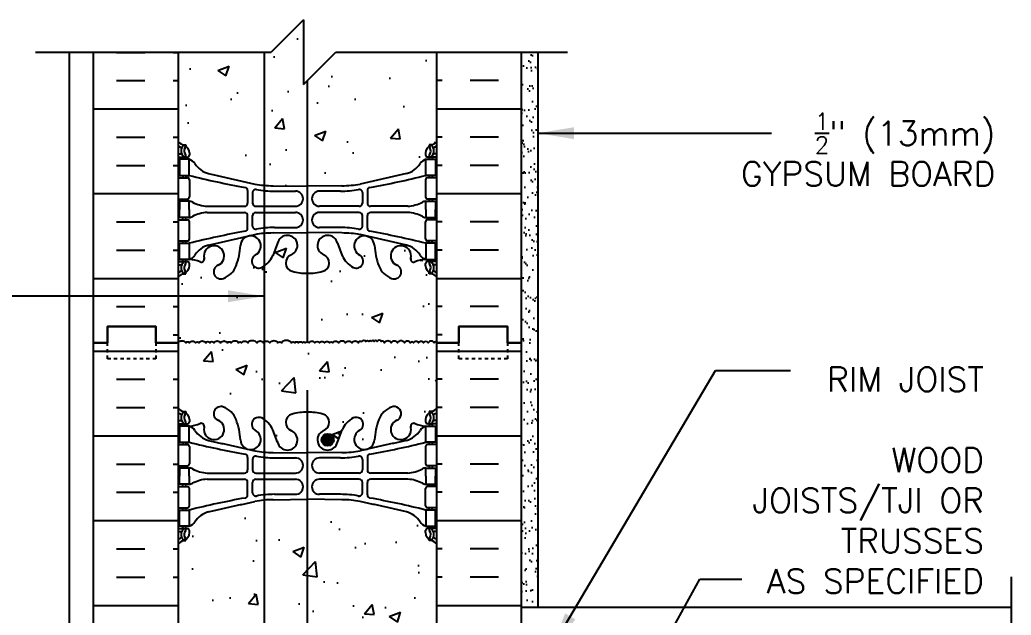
# Model space of a CAD drawing. Header units: inches. Extents: x 68.5 to 117, y 41 to 109.9.
# Drawn here: x 85.37 to 116.05, y 91.46 to 109.9 of the extents above; entities that cross this region are included whole.
import ezdxf

# ---------------------------------------------------------------- set-up
doc = ezdxf.new("R2010")
doc.units = ezdxf.units.IN
doc.header["$LTSCALE"] = 0.5
doc.header["$MEASUREMENT"] = 0
doc.linetypes.add('DASHED2', pattern=[0.375, 0.25, -0.125])
for name, color, linetype in [('HATCH', 12, 'Continuous'), ('line25', 2, 'Continuous'), ('LINE3', 3, 'Continuous'), ('LINE50', 5, 'Continuous'), ('LINE9', 9, 'Continuous'), ('TEXT', 4, 'Continuous'), ('Web_Edge', 9, 'Continuous')]:
    doc.layers.add(name, color=color, linetype=linetype)
doc.styles.add('DIM', font='romans.shx', dxfattribs={"width": 0.7})
doc.styles.add('ROMANS', font='romans.shx', dxfattribs={"height": 1.125})
doc.dimstyles.new('ext_12', dxfattribs={"dimscale": 12, "dimtxt": 0.09375, "dimasz": 0.09375, "dimexe": 0.09375, "dimexo": 0.0625, "dimgap": 0.0625, "dimtad": 1, "dimdec": 1, "dimzin": 3, "dimdsep": 46, "dimlunit": 4, "dimtxsty": 'DIM', "dimcen": 0.09, "dimdle": 0.09375, "dimclrt": 4, "dimadec": 0, "dimazin": 0, "dimtfac": 1, "dimtdec": 1, "dimtmove": 2, "dimatfit": 3, "dimfxl": 1, "dimfrac": 2, "dimtolj": 1, "dimtzin": 0, "dimarcsym": 0})

msp = doc.modelspace()

# ---------------------------------------------------------------- hatches: boundary and pattern name
at = {"layer": 'HATCH'}
h = msp.add_hatch(dxfattribs=at)
h.set_pattern_fill('AR-CONC', color=256, scale=0.5)
edge = h.paths.add_edge_path()
edge.add_arc((97.926, 93.313), 0.5, 46.2109, 66.4218)
edge.add_line((98.126, 93.771), (98.036, 93.771))
edge.add_line((98.036, 93.771), (98.036, 93.813))
edge.add_arc((98.176, 94.02), 0.25, 180, 235.9442, ccw=False)
edge.add_line((97.926, 94.02), (97.926, 94.087))
edge.add_arc((97.988, 94.087), 0.0625, 90, 180, ccw=False)
edge.add_line((97.988, 94.15), (98.036, 94.15))
edge.add_line((98.036, 94.15), (98.036, 94.22))
edge.add_line((98.036, 94.22), (97.931, 94.22))
edge.add_arc((98.053, 94.563), 0.364, 214.9775, 250.3387, ccw=False)
edge.add_arc((97.13, 93.951), 0.743, 32.7919, 73.8107)
edge.add_spline(control_points=[(97.338, 94.665), (95.9, 94.986)], knot_values=[0, 0, 1, 1], degree=1, periodic=0)
edge.add_arc((95.344, 92.054), 2.984, 79.2546, 90.0995)
edge.add_line((95.339, 95.038), (94.272, 95.054))
edge.add_line((94.272, 95.054), (93.205, 95.038))
edge.add_arc((93.2, 92.054), 2.984, 89.9005, 100.7454)
edge.add_spline(control_points=[(92.644, 94.986), (91.206, 94.665)], knot_values=[0, 0, 1, 1], degree=1, periodic=0)
edge.add_arc((91.414, 93.951), 0.743, 106.1893, 147.2081)
edge.add_arc((90.491, 94.563), 0.364, 289.6613, 325.0225, ccw=False)
edge.add_line((90.613, 94.22), (90.508, 94.22))
edge.add_line((90.508, 94.22), (90.508, 94.15))
edge.add_line((90.508, 94.15), (90.555, 94.15))
edge.add_arc((90.555, 94.087), 0.0625, 0, 90, ccw=False)
edge.add_line((90.618, 94.087), (90.618, 94.02))
edge.add_arc((90.368, 94.02), 0.25, 304.0558, 360, ccw=False)
edge.add_line((90.508, 93.813), (90.508, 93.771))
edge.add_line((90.508, 93.771), (90.418, 93.771))
edge.add_arc((90.618, 93.313), 0.5, 113.5782, 133.7891)
edge.add_line((90.272, 93.674), (90.272, 88.127))
edge.add_arc((90.618, 88.488), 0.5, 226.2109, 246.4218)
edge.add_line((90.418, 88.03), (90.508, 88.03))
edge.add_line((90.508, 88.03), (90.508, 87.988))
edge.add_arc((90.368, 87.781), 0.25, 0, 55.9442, ccw=False)
edge.add_line((90.618, 87.781), (90.618, 87.714))
edge.add_arc((90.555, 87.714), 0.0625, -90, 0, ccw=False)
edge.add_line((90.555, 87.651), (90.508, 87.651))
edge.add_line((90.508, 87.651), (90.508, 87.581))
edge.add_line((90.508, 87.581), (90.613, 87.581))
edge.add_arc((90.491, 87.238), 0.364, 34.9775, 70.3387, ccw=False)
edge.add_arc((91.414, 87.85), 0.743, 212.7919, 253.8107)
edge.add_spline(control_points=[(91.206, 87.136), (92.644, 86.815)], knot_values=[0, 0, 1, 1], degree=1, periodic=0)
edge.add_arc((93.2, 89.747), 2.984, 259.2546, 270.0995)
edge.add_line((93.205, 86.763), (94.272, 86.747))
edge.add_line((94.272, 86.747), (95.339, 86.763))
edge.add_arc((95.344, 89.747), 2.984, 269.9005, 280.7454)
edge.add_spline(control_points=[(95.9, 86.815), (97.338, 87.136)], knot_values=[0, 0, 1, 1], degree=1, periodic=0)
edge.add_arc((97.13, 87.85), 0.743, 286.1893, 327.2081)
edge.add_arc((98.053, 87.238), 0.364, 109.6613, 145.0225, ccw=False)
edge.add_line((97.931, 87.581), (98.036, 87.581))
edge.add_line((98.036, 87.581), (98.036, 87.651))
edge.add_line((98.036, 87.651), (97.988, 87.651))
edge.add_arc((97.988, 87.714), 0.0625, 180, 270, ccw=False)
edge.add_line((97.926, 87.714), (97.926, 87.776))
edge.add_line((97.926, 87.776), (95.397, 87.776))
edge.add_line((95.397, 87.776), (94.897, 88.276))
edge.add_line((94.897, 88.276), (94.897, 89.401))
edge.add_line((94.897, 89.401), (95.397, 89.901))
edge.add_line((95.397, 89.901), (98.272, 89.901))
edge.add_line((98.272, 89.901), (98.272, 93.674))
edge = h.paths.add_edge_path(flags=17)
edge.add_ellipse((96.143, 88.838), major_axis=(-0.746, 0), ratio=0.610344, start_angle=0, end_angle=360)
h.paths.add_polyline_path([(98.272, 99.901, 0.615119), (98.189, 99.901, 0.520567), (98.01, 99.901, 0.520567), (97.864, 99.901, 0.520567), (97.711, 99.901, 0.520567), (97.554, 99.901, 0.520567), (97.454, 99.901, 0.520567), (97.276, 99.901, 0.520567), (97.056, 99.901, 0.520567), (96.861, 99.901, 0.520567), (96.657, 99.901, 0.520567), (96.557, 99.943, 0.520567), (96.426, 99.943, 0.520567), (96.337, 99.943, 0.520567), (96.254, 99.943, 0.520567), (96.171, 99.943, 0.520567), (96.082, 99.943, 0.520567), (95.951, 99.943, 0.520567), (95.851, 99.901, 0.520567), (95.646, 99.901, 0.520567), (95.452, 99.901, 0.520567), (95.232, 99.901, 0.520567), (95.053, 99.901, 0.520567), (94.954, 99.901, 0.520567), (94.796, 99.901, 0.520567), (94.644, 99.901, 0.520567), (94.497, 99.901, 0.520567), (94.319, 99.901, 0.520567), (94.204, 99.901, 0.520567), (94.114, 99.901, 0.520567), (93.994, 99.901, 0.520567), (93.878, 99.901, 0.520567), (93.773, 99.901, 0.520567), (93.467, 99.901, 0.520567), (93.357, 99.901, 0.520567), (93.11, 99.901, 0.520567), (92.911, 99.901, 0.520567), (92.701, 99.901, 0.520567), (92.423, 99.901, 0.520567), (92.234, 99.901, 0.520567), (92.14, 99.901, 0.520567), (91.914, 99.901, 0.520567), (91.793, 99.901, 0.520567), (91.584, 99.901, 0.520567), (91.374, 99.901, 0.520567), (91.248, 99.901, 0.520567), (91.122, 99.901, 0.520567), (90.912, 99.901, 0.520567), (90.807, 99.901, 0.520567), (90.623, 99.901, 0.520567), (90.503, 99.901, 0.520567), (90.272, 99.901), (90.272, 97.866, 0.088416), (90.418, 97.769), (90.508, 97.769), (90.508, 97.727, -0.249069), (90.618, 97.52), (90.618, 97.452, -0.414214), (90.555, 97.39), (90.508, 97.39), (90.508, 97.32), (90.613, 97.32, 0.085348), (90.942, 97.395, -0.669601), (91.075, 97.275, 2.087231), (91.509, 97.5, -1), (91.672, 97.909, -0.21345), (92.064, 97.519, -0.069923), (92.201, 96.876, 1.629604), (92.672, 97.177, -0.994662), (92.855, 97.571, -0.173075), (93.201, 97.205), (93.343, 96.818, 1.612474), (93.775, 97.177, -0.734872), (93.798, 97.688, -0.068475), (94.272, 97.751, -0.068475), (94.746, 97.688, -0.734872), (94.769, 97.177, 1.612474), (95.201, 96.818), (95.343, 97.205, -0.173075), (95.689, 97.571, -0.994662), (95.871, 97.177, 1.629604), (96.343, 96.876, -0.069923), (96.479, 97.519, -0.21345), (96.872, 97.909, -1), (97.035, 97.5, 2.087231), (97.469, 97.275, -0.669601), (97.601, 97.395, 0.085348), (97.931, 97.32), (98.036, 97.32), (98.036, 97.39), (97.988, 97.39, -0.414214), (97.926, 97.452), (97.926, 97.52, -0.249069), (98.036, 97.727), (98.036, 97.769), (98.126, 97.769, 0.088416), (98.272, 97.866)])
h.paths.add_polyline_path([(98.272, 101.935, 0.088416), (98.126, 102.032), (98.036, 102.032), (98.036, 102.074, -0.249069), (97.926, 102.281), (97.926, 102.349, -0.414214), (97.988, 102.411), (98.036, 102.411), (98.036, 102.481), (97.931, 102.481, 0.085348), (97.601, 102.406, -0.669601), (97.469, 102.526, 2.087231), (97.035, 102.301, -1), (96.872, 101.893, -0.21345), (96.479, 102.282, -0.069923), (96.343, 102.926, 1.629604), (95.871, 102.624, -0.994662), (95.689, 102.23, -0.173075), (95.343, 102.596), (95.201, 102.983, 1.612474), (94.769, 102.624, -0.734872), (94.746, 102.113, -0.068475), (94.272, 102.051, -0.068475), (93.798, 102.113, -0.734872), (93.775, 102.624, 1.612474), (93.343, 102.983), (93.201, 102.596, -0.173075), (92.855, 102.23, -0.994662), (92.672, 102.624, 1.629604), (92.201, 102.926, -0.069923), (92.064, 102.282, -0.21345), (91.672, 101.893, -1), (91.509, 102.301, 2.087231), (91.075, 102.526, -0.669601), (90.942, 102.406, 0.085348), (90.613, 102.481), (90.508, 102.481), (90.508, 102.411), (90.555, 102.411, -0.414214), (90.618, 102.349), (90.618, 102.281, -0.249069), (90.508, 102.074), (90.508, 102.032), (90.418, 102.032, 0.088416), (90.272, 101.935), (90.272, 99.901, -0.520567), (90.503, 99.901, -0.520567), (90.623, 99.901, -0.520567), (90.807, 99.901, -0.520567), (90.912, 99.901, -0.520567), (91.122, 99.901, -0.520567), (91.248, 99.901, -0.520567), (91.374, 99.901, -0.520567), (91.584, 99.901, -0.520567), (91.793, 99.901, -0.520567), (91.914, 99.901, -0.520567), (92.14, 99.901, -0.520567), (92.234, 99.901, -0.520567), (92.423, 99.901, -0.520567), (92.701, 99.901, -0.520567), (92.911, 99.901, -0.520567), (93.11, 99.901, -0.520567), (93.357, 99.901, -0.520567), (93.467, 99.901, -0.520567), (93.773, 99.901, -0.520567), (93.878, 99.901, -0.520567), (93.994, 99.901, -0.520567), (94.114, 99.901, -0.520567), (94.204, 99.901, -0.520567), (94.319, 99.901, -0.520567), (94.497, 99.901, -0.520567), (94.644, 99.901, -0.520567), (94.796, 99.901, -0.520567), (94.954, 99.901, -0.520567), (95.053, 99.901, -0.520567), (95.232, 99.901, -0.520567), (95.452, 99.901, -0.520567), (95.646, 99.901, -0.520567), (95.851, 99.901, -0.520567), (95.951, 99.943, -0.520567), (96.082, 99.943, -0.520567), (96.171, 99.943, -0.520567), (96.254, 99.943, -0.520567), (96.337, 99.943, -0.520567), (96.426, 99.943, -0.520567), (96.557, 99.943, -0.520567), (96.657, 99.901, -0.520567), (96.861, 99.901, -0.520567), (97.056, 99.901, -0.520567), (97.276, 99.901, -0.520567), (97.454, 99.901, -0.520567), (97.554, 99.901, -0.520567), (97.711, 99.901, -0.520567), (97.864, 99.901, -0.520567), (98.01, 99.901, -0.520567), (98.189, 99.901, -0.615119), (98.272, 99.901)])
edge = h.paths.add_edge_path()
edge.add_line((98.272, 106.127), (98.272, 108.901))
edge.add_line((98.272, 108.901), (95.147, 108.901))
edge.add_line((95.147, 108.901), (94.147, 107.901))
edge.add_line((94.147, 107.901), (94.147, 109.901))
edge.add_line((94.147, 109.901), (93.147, 108.901))
edge.add_line((93.147, 108.901), (90.272, 108.901))
edge.add_line((90.272, 108.901), (90.272, 106.127))
edge.add_arc((90.618, 106.488), 0.5, 226.2109, 246.4218)
edge.add_line((90.418, 106.03), (90.508, 106.03))
edge.add_line((90.508, 106.03), (90.508, 105.988))
edge.add_arc((90.368, 105.781), 0.25, 0, 55.9442, ccw=False)
edge.add_line((90.618, 105.781), (90.618, 105.714))
edge.add_arc((90.555, 105.714), 0.0625, -90, 0, ccw=False)
edge.add_line((90.555, 105.651), (90.508, 105.651))
edge.add_line((90.508, 105.651), (90.508, 105.581))
edge.add_line((90.508, 105.581), (90.613, 105.581))
edge.add_arc((90.491, 105.238), 0.364, 32.0424, 70.3387, ccw=False)
edge.add_arc((91.414, 105.85), 0.743, 214.228, 253.8107)
edge.add_spline(control_points=[(91.206, 105.136), (92.644, 104.815)], knot_values=[0, 0, 1, 1], degree=1, periodic=0)
edge.add_arc((93.2, 107.747), 2.984, 259.2546, 270.0995)
edge.add_line((93.205, 104.763), (94.272, 104.747))
edge.add_line((94.272, 104.747), (95.339, 104.763))
edge.add_arc((95.344, 107.747), 2.984, 269.9005, 280.7454)
edge.add_spline(control_points=[(95.9, 104.815), (97.338, 105.136)], knot_values=[0, 0, 1, 1], degree=1, periodic=0)
edge.add_arc((97.13, 105.85), 0.743, 286.1893, 325.772)
edge.add_arc((98.053, 105.238), 0.364, 109.6613, 147.9576, ccw=False)
edge.add_line((97.931, 105.581), (98.036, 105.581))
edge.add_line((98.036, 105.581), (98.036, 105.651))
edge.add_line((98.036, 105.651), (97.988, 105.651))
edge.add_arc((97.988, 105.714), 0.0625, 180, 270, ccw=False)
edge.add_line((97.926, 105.714), (97.926, 105.781))
edge.add_arc((98.176, 105.781), 0.25, 124.0558, 180, ccw=False)
edge.add_line((98.036, 105.988), (98.036, 106.03))
edge.add_line((98.036, 106.03), (98.126, 106.03))
edge.add_arc((97.926, 106.488), 0.5, 293.5782, 313.7891)
h.paths.add_polyline_path([(94.897, 83.526), (95.397, 84.026), (96.655, 84.026, -0.116245), (96.479, 84.282, -0.069923), (96.343, 84.926, 1.629604), (95.871, 84.624, -0.994662), (95.689, 84.23, -0.173075), (95.343, 84.596), (95.201, 84.983, 1.612474), (94.769, 84.624, -0.734872), (94.746, 84.113, -0.068475), (94.272, 84.051, -0.068475), (93.798, 84.113, -0.734872), (93.775, 84.624, 1.612474), (93.343, 84.983), (93.201, 84.596, -0.173075), (92.855, 84.23, -0.994662), (92.672, 84.624, 1.629604), (92.201, 84.926, -0.069923), (92.064, 84.282, -0.21345), (91.672, 83.893, -1), (91.509, 84.301, 2.087231), (91.075, 84.526, -0.669601), (90.942, 84.406, 0.085348), (90.613, 84.481), (90.508, 84.481), (90.508, 84.411), (90.555, 84.411, -0.414214), (90.618, 84.349), (90.618, 84.281, -0.249069), (90.508, 84.074), (90.508, 84.032), (90.418, 84.032, 0.088416), (90.272, 83.935), (90.272, 81.901), (90.272, 79.866, 0.088416), (90.418, 79.769), (90.508, 79.769), (90.508, 79.727, -0.249069), (90.618, 79.52), (90.618, 79.452, -0.414214), (90.555, 79.39), (90.508, 79.39), (90.508, 79.32), (90.613, 79.32, 0.085348), (90.942, 79.395, -0.669601), (91.075, 79.275, 2.087231), (91.509, 79.5, -1), (91.672, 79.909, -0.21345), (92.064, 79.519, -0.069923), (92.201, 78.876, 1.629604), (92.672, 79.177, -0.994662), (92.855, 79.571, -0.173075), (93.201, 79.205), (93.343, 78.818, 1.612474), (93.775, 79.177, -0.734872), (93.798, 79.688, -0.068475), (94.272, 79.751, -0.068475), (94.746, 79.688, -0.734872), (94.769, 79.177, 1.612474), (95.201, 78.818), (95.343, 79.205, -0.173075), (95.689, 79.571, -0.994662), (95.871, 79.177, 1.629604), (96.343, 78.876, -0.069923), (96.479, 79.519, -0.21345), (96.872, 79.909, -1), (97.035, 79.5, 2.087231), (97.469, 79.275, -0.669601), (97.601, 79.395, 0.085348), (97.931, 79.32), (98.036, 79.32), (98.036, 79.39), (97.988, 79.39, -0.414214), (97.926, 79.452), (97.926, 79.52, -0.249069), (98.036, 79.727), (98.036, 79.769), (98.126, 79.769, 0.088416), (98.272, 79.866), (98.272, 81.901), (95.397, 81.901), (94.897, 82.401)])
edge = h.paths.add_edge_path(flags=17)
edge.add_ellipse((96.143, 82.963), major_axis=(-0.746, 0), ratio=0.610344, start_angle=0, end_angle=360, ccw=False)
h.paths.add_polyline_path([(97.469, 84.526, 2.087231), (97.035, 84.301, -0.399436), (97.162, 84.026), (98.036, 84.026), (98.036, 84.074, -0.249069), (97.926, 84.281), (97.926, 84.349, -0.414214), (97.988, 84.411), (98.036, 84.411), (98.036, 84.481), (97.931, 84.481, 0.085348), (97.601, 84.406, -0.669601)], flags=17)
edge = h.paths.add_edge_path()
edge.add_arc((97.926, 75.313), 0.5, 46.2109, 66.4218)
edge.add_line((98.126, 75.771), (98.036, 75.771))
edge.add_line((98.036, 75.771), (98.036, 75.813))
edge.add_arc((98.176, 76.02), 0.25, 180, 235.9442, ccw=False)
edge.add_line((97.926, 76.02), (97.926, 76.087))
edge.add_arc((97.988, 76.087), 0.0625, 90, 180, ccw=False)
edge.add_line((97.988, 76.15), (98.036, 76.15))
edge.add_line((98.036, 76.15), (98.036, 76.22))
edge.add_line((98.036, 76.22), (97.931, 76.22))
edge.add_arc((98.053, 76.563), 0.364, 212.0424, 250.3387, ccw=False)
edge.add_arc((97.13, 75.951), 0.743, 34.228, 73.8107)
edge.add_spline(control_points=[(97.338, 76.665), (95.9, 76.986)], knot_values=[0, 0, 1, 1], degree=1, periodic=0)
edge.add_arc((95.344, 74.054), 2.984, 79.2546, 90.0995)
edge.add_line((95.339, 77.038), (94.272, 77.054))
edge.add_line((94.272, 77.054), (93.205, 77.038))
edge.add_arc((93.2, 74.054), 2.984, 89.9005, 100.7454)
edge.add_spline(control_points=[(92.644, 76.986), (91.206, 76.665)], knot_values=[0, 0, 1, 1], degree=1, periodic=0)
edge.add_arc((91.414, 75.951), 0.743, 106.1893, 145.772)
edge.add_arc((90.491, 76.563), 0.364, 289.6613, 327.9576, ccw=False)
edge.add_line((90.613, 76.22), (90.508, 76.22))
edge.add_line((90.508, 76.22), (90.508, 76.15))
edge.add_line((90.508, 76.15), (90.555, 76.15))
edge.add_arc((90.555, 76.087), 0.0625, 0, 90, ccw=False)
edge.add_line((90.618, 76.087), (90.618, 76.02))
edge.add_arc((90.368, 76.02), 0.25, 304.0558, 360, ccw=False)
edge.add_line((90.508, 75.813), (90.508, 75.771))
edge.add_line((90.508, 75.771), (90.418, 75.771))
edge.add_arc((90.618, 75.313), 0.5, 113.5782, 133.7891)
edge.add_line((90.272, 75.674), (90.272, 70.127))
edge.add_arc((90.618, 70.488), 0.5, 226.2109, 246.4218)
edge.add_line((90.418, 70.03), (90.508, 70.03))
edge.add_line((90.508, 70.03), (90.508, 69.988))
edge.add_arc((90.368, 69.781), 0.25, 0, 55.9442, ccw=False)
edge.add_line((90.618, 69.781), (90.618, 69.714))
edge.add_arc((90.555, 69.714), 0.0625, -90, 0, ccw=False)
edge.add_line((90.555, 69.651), (90.508, 69.651))
edge.add_line((90.508, 69.651), (90.508, 69.581))
edge.add_line((90.508, 69.581), (90.613, 69.581))
edge.add_arc((90.491, 69.238), 0.364, 32.0424, 70.3387, ccw=False)
edge.add_arc((91.414, 69.85), 0.743, 214.228, 253.8107)
edge.add_spline(control_points=[(91.206, 69.136), (92.644, 68.815)], knot_values=[0, 0, 1, 1], degree=1, periodic=0)
edge.add_arc((93.2, 71.747), 2.984, 259.2546, 270.0995)
edge.add_line((93.205, 68.763), (94.272, 68.747))
edge.add_line((94.272, 68.747), (95.339, 68.763))
edge.add_arc((95.344, 71.747), 2.984, 269.9005, 280.7454)
edge.add_spline(control_points=[(95.9, 68.815), (97.338, 69.136)], knot_values=[0, 0, 1, 1], degree=1, periodic=0)
edge.add_arc((97.13, 69.85), 0.743, 286.1893, 325.772)
edge.add_arc((98.053, 69.238), 0.364, 109.6613, 147.9576, ccw=False)
edge.add_line((97.931, 69.581), (98.036, 69.581))
edge.add_line((98.036, 69.581), (98.036, 69.651))
edge.add_line((98.036, 69.651), (97.988, 69.651))
edge.add_arc((97.988, 69.714), 0.0625, 180, 270, ccw=False)
edge.add_line((97.926, 69.714), (97.926, 69.781))
edge.add_arc((98.176, 69.781), 0.25, 124.0558, 180, ccw=False)
edge.add_line((98.036, 69.988), (98.036, 70.03))
edge.add_line((98.036, 70.03), (98.126, 70.03))
edge.add_arc((97.926, 70.488), 0.5, 293.5782, 313.7891)
edge.add_line((98.272, 70.127), (98.272, 75.674))
h.paths.add_polyline_path([(98.272, 65.935, 0.088416), (98.126, 66.032), (98.036, 66.032), (98.036, 66.074, -0.249069), (97.926, 66.281), (97.926, 66.349, -0.414214), (97.988, 66.411), (98.036, 66.411), (98.036, 66.481), (97.931, 66.481, 0.085348), (97.601, 66.406, -0.669601), (97.469, 66.526, 2.087231), (97.035, 66.301, -1), (96.872, 65.893, -0.21345), (96.479, 66.282, -0.069923), (96.343, 66.926, 1.629604), (95.871, 66.624, -0.994662), (95.689, 66.23, -0.173075), (95.343, 66.596), (95.201, 66.983, 1.612474), (94.769, 66.624, -0.734872), (94.746, 66.113, -0.068475), (94.272, 66.051, -0.068475), (93.798, 66.113, -0.734872), (93.775, 66.624, 1.612474), (93.343, 66.983), (93.201, 66.596, -0.173075), (92.855, 66.23, -0.994662), (92.672, 66.624, 1.629604), (92.201, 66.926, -0.069923), (92.064, 66.282, -0.21345), (91.672, 65.893, -1), (91.509, 66.301, 2.087231), (91.075, 66.526, -0.669601), (90.942, 66.406, 0.085348), (90.613, 66.481), (90.508, 66.481), (90.508, 66.411), (90.555, 66.411, -0.414214), (90.618, 66.349), (90.618, 66.281, -0.249069), (90.508, 66.074), (90.508, 66.032), (90.418, 66.032, 0.088416), (90.272, 65.935), (90.272, 63.901), (93.147, 63.901), (94.147, 64.901), (94.147, 63.901), (94.147, 62.901), (95.147, 63.901), (98.272, 63.901)])
h = msp.add_hatch(dxfattribs=at)
h.set_pattern_fill('INSUL', color=256, scale=7, style=0)
h.set_pattern_definition([(0, (-2835.8896, -297.109), (0, 2.625), []), (0, (-2835.8896, -296.234), (0, 2.625), [0.875, -0.875]), (0, (-2835.8896, -295.359), (0, 2.625), [0.875, -0.875])])
h.paths.add_polyline_path([(90.272, 108.901), (87.647, 108.901), (87.647, 99.901), (88.084, 99.901), (88.084, 100.401), (89.584, 100.401), (89.584, 99.901), (90.272, 99.901)])
h = msp.add_hatch(dxfattribs=at)
h.set_pattern_fill('INSUL', color=256, scale=7, style=0)
h.set_pattern_definition([(180, (3024.4335, -297.109), (0, 2.625), []), (180, (3024.4335, -296.234), (0, 2.625), [0.875, -0.875]), (180, (3024.4335, -295.359), (0, 2.625), [0.875, -0.875])])
h.paths.add_polyline_path([(100.897, 108.901), (98.272, 108.901), (98.272, 99.901), (98.959, 99.901), (98.959, 100.401), (100.459, 100.401), (100.459, 99.901), (100.897, 99.901)])
h = msp.add_hatch(dxfattribs=at)
h.set_pattern_fill('AR-SAND', color=256, scale=0.25, style=0)
h.set_pattern_definition([(37.5, (43.59595, 62.64635), (-0.0157483, 0.481706), [0, -0.38, 0, -0.425, 0, -0.40625]), (7.5, (43.59595, 62.64635), (0.442444, 0.7055365), [0, -0.205, 0, -0.3425, 0, -0.13125]), (327.5, (43.28845, 62.64635), (0.7785355, 0.0014148), [0, -0.125, 0, -0.45, 0, -0.5875]), (317.5, (43.28845, 62.64635), (0.7515317, 0.219419), [0, -0.0625, 0, -0.295, 0, -0.3375])])
h.paths.add_polyline_path([(101.397, 108.901), (100.897, 108.901), (100.897, 91.713), (101.397, 91.713)])
h = msp.add_hatch(dxfattribs=at)
h.set_pattern_fill('INSUL', color=256, scale=7, style=0)
h.set_pattern_definition([(0, (-2835.8896, -315.109), (0, 2.625), []), (0, (-2835.8896, -314.234), (0, 2.625), [0.875, -0.875]), (0, (-2835.8896, -313.359), (0, 2.625), [0.875, -0.875])])
h.paths.add_polyline_path([(87.647, 81.901), (88.084, 81.901), (88.084, 82.401), (89.584, 82.401), (89.584, 81.901), (90.272, 81.901), (90.272, 99.901), (89.584, 99.901), (89.584, 100.401), (88.084, 100.401), (88.084, 99.901), (87.647, 99.901)])
h = msp.add_hatch(dxfattribs=at)
h.set_pattern_fill('INSUL', color=256, scale=7, style=0)
h.set_pattern_definition([(180, (3024.4335, -315.109), (0, 2.625), []), (180, (3024.4335, -314.234), (0, 2.625), [0.875, -0.875]), (180, (3024.4335, -313.359), (0, 2.625), [0.875, -0.875])])
h.paths.add_polyline_path([(98.272, 89.901), (100.897, 89.901), (100.897, 99.901), (100.459, 99.901), (100.459, 100.401), (98.959, 100.401), (98.959, 99.901), (98.272, 99.901)])
at = {"layer": 'LINE3'}
msp.add_hatch(color=256, dxfattribs=at).paths.add_polyline_path([(94.708, 96.891, 1), (95.083, 96.891, 1)])

# ---------------------------------------------------------------- linework, layer by layer
at = {"layer": 'HATCH'}
for points in [[(90.272, 99.901, -0.520567), (90.503, 99.901, -0.520567), (90.623, 99.901, -0.520567), (90.807, 99.901, -0.520567), (90.912, 99.901, -0.520567), (91.122, 99.901, -0.520567), (91.248, 99.901, -0.520567), (91.374, 99.901, -0.520567), (91.584, 99.901, -0.520567), (91.793, 99.901, -0.520567), (91.914, 99.901, -0.520567), (92.14, 99.901, -0.520567), (92.234, 99.901, -0.520567), (92.423, 99.901, -0.520567), (92.701, 99.901, -0.520567), (92.911, 99.901, -0.520567), (93.11, 99.901, -0.520567), (93.357, 99.901, -0.520567), (93.467, 99.901, -0.520567), (93.773, 99.901, -0.520567), (93.878, 99.901, -0.520567), (93.994, 99.901, -0.520567), (94.114, 99.901, -0.520567), (94.204, 99.901, -0.520567), (94.319, 99.901, -0.520567), (94.497, 99.901, -0.520567), (94.644, 99.901, -0.520567), (94.796, 99.901, -0.520567), (94.954, 99.901, -0.520567), (95.053, 99.901, -0.520567), (95.232, 99.901, -0.520567), (95.452, 99.901, -0.520567), (95.646, 99.901, -0.520567), (95.851, 99.901, -0.520567), (95.951, 99.943, -0.520567), (96.082, 99.943, -0.520567), (96.171, 99.943, -0.520567), (96.254, 99.943)], [(98.272, 99.901, 0.615119), (98.189, 99.901, 0.520567), (98.01, 99.901, 0.520567), (97.864, 99.901, 0.520567), (97.711, 99.901, 0.520567), (97.554, 99.901, 0.520567), (97.454, 99.901, 0.520567), (97.276, 99.901, 0.520567), (97.056, 99.901, 0.520567), (96.861, 99.901, 0.520567), (96.657, 99.901, 0.520567), (96.557, 99.943, 0.520567), (96.426, 99.943, 0.520567), (96.337, 99.943, 0.520567), (96.254, 99.943)]]:
    msp.add_lwpolyline(points, format="xyb", dxfattribs=at)
at = {"layer": 'line25'}
for p, q in [((90.272, 108.901), (90.272, 99.901)), ((98.272, 99.901), (98.272, 108.901)), ((90.272, 99.901), (90.272, 81.901)), ((98.272, 76.276), (98.272, 99.901))]:
    msp.add_line(p, q, dxfattribs=at)
at = {"layer": 'LINE3'}
for p, q in [((92.94, 82.078), (92.94, 108.901)), ((94.26, 108.014), (94.26, 99.931)), ((94.26, 98.431), (94.26, 64.901))]:
    msp.add_line(p, q, dxfattribs=at)
msp.add_circle((94.896, 96.891), 0.188, dxfattribs=at)
at = {"layer": 'LINE50'}
for p, q in [((87.647, 99.901), (87.647, 108.901)), ((100.897, 99.901), (100.897, 108.901)), ((87.647, 81.901), (87.647, 99.901)), ((100.897, 81.901), (100.897, 99.901))]:
    msp.add_line(p, q, dxfattribs=at)
for points in [[(87.647, 99.901), (88.084, 99.901), (88.084, 100.401), (89.584, 100.401), (89.584, 99.901), (90.272, 99.901)], [(90.272, 99.901), (89.584, 99.901), (89.584, 100.401), (88.084, 100.401), (88.084, 99.901), (87.647, 99.901)], [(100.897, 99.901), (100.459, 99.901), (100.459, 100.401), (98.959, 100.401), (98.959, 99.901), (98.272, 99.901)], [(98.272, 99.901), (98.959, 99.901), (98.959, 100.401), (100.459, 100.401), (100.459, 99.901), (100.897, 99.901)]]:
    msp.add_lwpolyline(points, dxfattribs=at)
at = {"layer": 'LINE9'}
for p, q in [((94.147, 109.901), (93.147, 108.901)), ((94.147, 109.901), (94.147, 107.901)), ((85.855, 108.901), (93.147, 108.901)), ((86.897, 108.901), (86.897, 63.901)), ((94.147, 107.901), (95.147, 108.901)), ((95.147, 108.901), (102.316, 108.901)), ((101.397, 108.901), (101.397, 91.713)), ((100.897, 91.713), (116.048, 91.713))]:
    msp.add_line(p, q, dxfattribs=at)
at = {"layer": 'LINE9', "linetype": 'DASHED2', "ltscale": 0.15}
for points in [[(89.584, 99.901), (89.584, 99.901), (89.584, 99.401), (88.084, 99.401), (88.084, 99.901), (88.084, 99.901)], [(100.459, 99.901), (100.459, 99.901), (100.459, 99.401), (98.959, 99.401), (98.959, 99.901), (98.959, 99.901)]]:
    msp.add_lwpolyline(points, dxfattribs=at)
at = {"layer": 'LINE9'}
msp.add_lwpolyline([(116.048, 92.651), (116.048, 90.283)], dxfattribs=at)
at = {"layer": 'Web_Edge'}
for p, q in [((90.418, 106.03), (90.508, 106.03)), ((90.508, 106.03), (90.508, 105.988)), ((98.126, 106.03), (98.036, 106.03)), ((98.036, 106.03), (98.036, 105.988)), ((90.272, 105.751), (90.35, 105.751)), ((90.272, 105.651), (90.555, 105.651)), ((90.418, 105.651), (90.418, 105.581)), ((90.508, 105.651), (90.508, 105.581)), ((90.618, 105.781), (90.618, 105.714)), ((97.926, 105.781), (97.926, 105.714)), ((98.272, 105.651), (97.988, 105.651)), ((98.036, 105.651), (98.036, 105.581)), ((98.126, 105.651), (98.126, 105.581)), ((98.272, 105.751), (98.194, 105.751)), ((90.272, 105.011), (90.555, 105.011)), ((90.418, 105.081), (90.418, 105.011)), ((90.508, 105.081), (90.508, 105.011)), ((90.618, 104.949), (90.618, 104.414)), ((97.926, 104.949), (97.926, 104.414)), ((98.272, 105.011), (97.988, 105.011)), ((98.036, 105.081), (98.036, 105.011)), ((98.126, 105.081), (98.126, 105.011)), ((92.42, 104.611), (92.42, 104.226)), ((93.205, 104.763), (94.272, 104.747)), ((95.339, 104.763), (94.272, 104.747)), ((96.124, 104.611), (96.124, 104.226)), ((90.272, 104.351), (90.555, 104.351)), ((90.418, 104.351), (90.418, 104.281)), ((90.508, 104.351), (90.508, 104.281)), ((92.573, 104.549), (92.573, 104.226)), ((93.253, 104.595), (93.9, 104.595)), ((95.291, 104.595), (94.644, 104.595)), ((95.971, 104.549), (95.971, 104.226)), ((98.272, 104.351), (97.988, 104.351)), ((98.036, 104.351), (98.036, 104.281)), ((98.126, 104.351), (98.126, 104.281)), ((91.166, 104.126), (92.32, 104.126)), ((92.673, 104.126), (93.9, 104.126)), ((95.871, 104.126), (94.644, 104.126)), ((97.378, 104.126), (96.224, 104.126)), ((90.272, 103.711), (90.555, 103.711)), ((90.418, 103.711), (90.418, 103.781)), ((90.508, 103.711), (90.508, 103.781)), ((91.166, 103.937), (92.32, 103.936)), ((92.42, 103.451), (92.42, 103.836)), ((92.573, 103.513), (92.573, 103.836)), ((92.673, 103.936), (93.9, 103.936)), ((95.871, 103.936), (94.644, 103.936)), ((95.971, 103.513), (95.971, 103.836)), ((96.124, 103.451), (96.124, 103.836)), ((97.378, 103.937), (96.224, 103.936)), ((98.272, 103.711), (97.988, 103.711)), ((98.036, 103.711), (98.036, 103.781)), ((98.126, 103.711), (98.126, 103.781)), ((90.618, 103.114), (90.618, 103.649)), ((93.253, 103.467), (93.9, 103.467)), ((95.291, 103.467), (94.644, 103.467)), ((97.926, 103.114), (97.926, 103.649)), ((93.205, 103.299), (94.272, 103.315)), ((95.339, 103.299), (94.272, 103.315)), ((90.272, 103.051), (90.555, 103.051)), ((90.418, 102.981), (90.418, 103.051)), ((90.508, 102.981), (90.508, 103.051)), ((93.343, 102.983), (93.201, 102.596)), ((95.201, 102.983), (95.343, 102.596)), ((98.272, 103.051), (97.988, 103.051)), ((98.036, 102.981), (98.036, 103.051)), ((98.126, 102.981), (98.126, 103.051)), ((90.418, 102.411), (90.418, 102.481)), ((90.508, 102.411), (90.508, 102.481)), ((98.036, 102.411), (98.036, 102.481)), ((98.126, 102.411), (98.126, 102.481)), ((90.272, 102.411), (90.555, 102.411)), ((90.272, 102.311), (90.35, 102.311)), ((90.618, 102.281), (90.618, 102.349)), ((97.926, 102.281), (97.926, 102.349)), ((98.272, 102.411), (97.988, 102.411)), ((98.272, 102.311), (98.194, 102.311)), ((90.418, 102.032), (90.508, 102.032)), ((90.508, 102.032), (90.508, 102.074)), ((98.036, 102.032), (98.036, 102.074)), ((98.126, 102.032), (98.036, 102.032)), ((90.418, 97.769), (90.508, 97.769)), ((90.508, 97.769), (90.508, 97.727)), ((98.126, 97.769), (98.036, 97.769)), ((98.036, 97.769), (98.036, 97.727)), ((90.272, 97.49), (90.35, 97.49)), ((90.272, 97.39), (90.555, 97.39)), ((90.418, 97.39), (90.418, 97.32)), ((90.508, 97.39), (90.508, 97.32)), ((90.618, 97.52), (90.618, 97.452)), ((97.926, 97.52), (97.926, 97.452)), ((98.272, 97.39), (97.988, 97.39)), ((98.036, 97.39), (98.036, 97.32)), ((98.126, 97.39), (98.126, 97.32)), ((98.272, 97.49), (98.194, 97.49)), ((93.343, 96.818), (93.201, 97.205)), ((95.201, 96.818), (95.343, 97.205)), ((90.272, 96.75), (90.555, 96.75)), ((90.418, 96.82), (90.418, 96.75)), ((90.508, 96.82), (90.508, 96.75)), ((90.618, 96.687), (90.618, 96.152)), ((97.926, 96.687), (97.926, 96.152)), ((98.272, 96.75), (97.988, 96.75)), ((98.036, 96.82), (98.036, 96.75)), ((98.126, 96.82), (98.126, 96.75)), ((92.42, 96.35), (92.42, 95.965)), ((93.205, 96.502), (94.272, 96.486)), ((93.253, 96.334), (93.9, 96.334)), ((95.339, 96.502), (94.272, 96.486)), ((95.291, 96.334), (94.644, 96.334)), ((96.124, 96.35), (96.124, 95.965)), ((90.272, 96.09), (90.555, 96.09)), ((90.418, 96.09), (90.418, 96.02)), ((90.508, 96.09), (90.508, 96.02)), ((92.573, 96.288), (92.573, 95.965)), ((95.971, 96.288), (95.971, 95.965)), ((98.272, 96.09), (97.988, 96.09)), ((98.036, 96.09), (98.036, 96.02)), ((98.126, 96.09), (98.126, 96.02)), ((91.166, 95.864), (92.32, 95.865)), ((92.673, 95.865), (93.9, 95.865)), ((95.871, 95.865), (94.644, 95.865)), ((97.378, 95.864), (96.224, 95.865)), ((90.272, 95.45), (90.555, 95.45)), ((90.418, 95.45), (90.418, 95.52)), ((90.508, 95.45), (90.508, 95.52)), ((91.166, 95.675), (92.32, 95.675)), ((92.42, 95.19), (92.42, 95.575)), ((92.573, 95.252), (92.573, 95.575)), ((92.673, 95.675), (93.9, 95.675)), ((95.871, 95.675), (94.644, 95.675)), ((95.971, 95.252), (95.971, 95.575)), ((96.124, 95.19), (96.124, 95.575)), ((97.378, 95.675), (96.224, 95.675)), ((98.272, 95.45), (97.988, 95.45)), ((98.036, 95.45), (98.036, 95.52)), ((98.126, 95.45), (98.126, 95.52)), ((90.618, 94.852), (90.618, 95.387)), ((93.253, 95.206), (93.9, 95.206)), ((95.291, 95.206), (94.644, 95.206)), ((97.926, 94.852), (97.926, 95.387)), ((93.205, 95.038), (94.272, 95.054)), ((95.339, 95.038), (94.272, 95.054)), ((90.272, 94.79), (90.555, 94.79)), ((90.418, 94.72), (90.418, 94.79)), ((90.508, 94.72), (90.508, 94.79)), ((98.272, 94.79), (97.988, 94.79)), ((98.036, 94.72), (98.036, 94.79)), ((98.126, 94.72), (98.126, 94.79)), ((90.418, 94.15), (90.418, 94.22)), ((90.508, 94.15), (90.508, 94.22)), ((98.036, 94.15), (98.036, 94.22)), ((98.126, 94.15), (98.126, 94.22)), ((90.272, 94.15), (90.555, 94.15)), ((90.272, 94.05), (90.35, 94.05)), ((90.618, 94.02), (90.618, 94.087)), ((97.926, 94.02), (97.926, 94.087)), ((98.272, 94.15), (97.988, 94.15)), ((98.272, 94.05), (98.194, 94.05)), ((90.418, 93.771), (90.508, 93.771)), ((90.508, 93.771), (90.508, 93.813)), ((98.036, 93.771), (98.036, 93.813)), ((98.126, 93.771), (98.036, 93.771))]:
    msp.add_line(p, q, dxfattribs=at)
for points in [[(90.313, 105.081), (90.613, 105.081), (90.613, 105.581), (90.313, 105.581)], [(98.231, 105.081), (97.931, 105.081), (97.931, 105.581), (98.231, 105.581)], [(90.313, 102.981), (90.613, 102.981), (90.613, 102.481), (90.313, 102.481)], [(98.231, 102.981), (97.931, 102.981), (97.931, 102.481), (98.231, 102.481)], [(90.313, 96.82), (90.613, 96.82), (90.613, 97.32), (90.313, 97.32)], [(98.231, 96.82), (97.931, 96.82), (97.931, 97.32), (98.231, 97.32)], [(90.313, 94.72), (90.613, 94.72), (90.613, 94.22), (90.313, 94.22)], [(98.231, 94.72), (97.931, 94.72), (97.931, 94.22), (98.231, 94.22)]]:
    msp.add_lwpolyline(points, close=True, dxfattribs=at)
for points in [[(90.613, 104.031), (90.613, 104.281), (90.313, 104.281), (90.313, 104.031)], [(90.613, 104.031), (90.613, 103.781), (90.313, 103.781), (90.313, 104.031)], [(97.931, 104.031), (97.931, 104.281), (98.231, 104.281), (98.231, 104.031)], [(97.931, 104.031), (97.931, 103.781), (98.231, 103.781), (98.231, 104.031)], [(90.613, 95.77), (90.613, 96.02), (90.313, 96.02), (90.313, 95.77)], [(90.613, 95.77), (90.613, 95.52), (90.313, 95.52), (90.313, 95.77)], [(97.931, 95.77), (97.931, 96.02), (98.231, 96.02), (98.231, 95.77)], [(97.931, 95.77), (97.931, 95.52), (98.231, 95.52), (98.231, 95.77)]]:
    msp.add_lwpolyline(points, dxfattribs=at)
for centre, radius, start, end in [((90.618, 106.488), 0.5, 226.2109, 250.5288), ((90.618, 106.488), 0.6, 234.7832, 245.0748), ((90.612, 105.836), 0.25, 140.1145, 222.4609), ((90.356, 105.925), 0.021, 343.464, 63.9957), ((90.454, 105.967), 0.045, 321.448, 139.1879), ((90.368, 105.781), 0.25, 0, 70.5288), ((90.612, 105.836), 0.16, 140.0001, 222.4609), ((98.176, 105.781), 0.25, 109.4712, 180), ((98.09, 105.967), 0.045, 40.8121, 218.552), ((97.932, 105.836), 0.16, 317.5391, 39.9999), ((97.926, 106.488), 0.5, 289.4712, 313.7891), ((97.932, 105.836), 0.25, 317.5391, 39.8855), ((98.188, 105.925), 0.021, 116.0043, 196.536), ((97.926, 106.488), 0.6, 294.9252, 305.2168), ((90.35, 105.771), 0.0196, 269.4032, 15.4901), ((90.46, 105.697), 0.045, 222.4609, 42.4609), ((90.555, 105.714), 0.0625, 270, 0), ((90.491, 105.238), 0.364, 34.9775, 70.3387), ((98.053, 105.238), 0.364, 109.6613, 145.0225), ((97.988, 105.714), 0.0625, 180, 270), ((98.083, 105.697), 0.045, 137.5391, 317.5391), ((98.194, 105.771), 0.0196, 164.5099, 270.5968), ((91.414, 105.85), 0.743, 212.7919, 253.8107), ((97.13, 105.85), 0.743, 286.1893, 327.2081), ((90.555, 104.949), 0.0625, 0, 90), ((97.422, 132.501), 28.253, 256.0552, 259.6343), ((91.122, 132.501), 28.253, 280.3657, 283.9448), ((97.988, 104.949), 0.0625, 90, 180), ((92.32, 104.611), 0.1, 360, 79.6343), ((92.673, 104.549), 0.1, 79.2546, 180), ((93.2, 107.747), 2.984, 259.2546, 270.0995), ((93.247, 107.579), 2.984, 259.2546, 270.0995), ((95.296, 107.579), 2.984, 269.9005, 280.7454), ((95.344, 107.747), 2.984, 269.9005, 280.7454), ((95.871, 104.549), 0.1, 0, 100.7454), ((96.224, 104.611), 0.1, 100.3657, 180), ((90.555, 104.414), 0.0625, 270, 0), ((93.9, 104.361), 0.234, 270, 90), ((94.644, 104.361), 0.234, 90, 270), ((97.988, 104.414), 0.0625, 180, 270), ((90.609, 104.062), 0.219, 60.4937, 88.92), ((91.251, 105.282), 1.16, 242.5844, 265.8032), ((92.32, 104.226), 0.1, 270.0388, 360), ((92.673, 104.226), 0.1, 180, 270), ((95.871, 104.226), 0.1, 270, 0), ((96.224, 104.226), 0.1, 180, 269.9612), ((97.293, 105.282), 1.16, 274.1968, 297.4156), ((97.935, 104.062), 0.219, 91.08, 119.5063), ((90.555, 103.649), 0.0625, 0, 90), ((90.609, 104), 0.219, 271.08, 299.5063), ((91.251, 102.78), 1.16, 94.1968, 117.4156), ((92.32, 103.836), 0.1, 0, 89.9612), ((92.673, 103.836), 0.1, 90, 180), ((93.9, 103.701), 0.234, 270, 90), ((94.644, 103.701), 0.234, 90, 270), ((95.871, 103.836), 0.1, 0, 90), ((96.224, 103.836), 0.1, 90.0388, 180), ((97.293, 102.78), 1.16, 62.5844, 85.8032), ((97.935, 104), 0.219, 240.4937, 268.92), ((97.988, 103.649), 0.0625, 90, 180), ((92.32, 103.451), 0.1, 280.3657, 0), ((92.673, 103.513), 0.1, 180, 280.7454), ((93.247, 100.483), 2.984, 89.9005, 100.7454), ((95.296, 100.483), 2.984, 79.2546, 90.0995), ((95.871, 103.513), 0.1, 259.2546, 0), ((96.224, 103.451), 0.1, 180, 259.6343), ((90.555, 103.114), 0.0625, 270, 0), ((97.422, 75.561), 28.253, 100.3657, 103.9448), ((92.513, 102.895), 0.314, 296.0652, 177.2643), ((93.2, 100.315), 2.984, 89.9005, 100.7454), ((93.648, 102.91), 0.314, 293.8084, 166.5854), ((94.896, 102.91), 0.314, 13.4146, 246.1916), ((95.344, 100.315), 2.984, 79.2546, 90.0995), ((96.031, 102.895), 0.314, 2.7357, 243.9348), ((91.122, 75.561), 28.253, 76.0552, 79.6343), ((97.988, 103.114), 0.0625, 180, 270), ((91.414, 102.212), 0.743, 106.1893, 147.2081), ((91.382, 102.588), 0.314, 293.8084, 191.4114), ((89.842, 103.091), 2.365, 339.9985, 355.6105), ((98.702, 103.091), 2.365, 184.3895, 200.0015), ((97.162, 102.588), 0.314, 348.5886, 246.1916), ((97.13, 102.212), 0.743, 32.7919, 73.8107), ((90.491, 102.824), 0.364, 289.6613, 325.0225), ((90.558, 101.485), 0.997, 66.8533, 86.8462), ((90.984, 102.493), 0.0968, 249.5669, 19.8449), ((92.765, 102.428), 0.217, 121.463, 294.4736), ((92.514, 102.898), 0.75, 297.0295, 336.3062), ((93.866, 102.372), 0.268, 109.9662, 255.2108), ((94.678, 102.372), 0.268, 284.7892, 70.0338), ((96.03, 102.898), 0.75, 203.6938, 242.9705), ((95.779, 102.428), 0.217, 245.5264, 58.537), ((97.56, 102.493), 0.0968, 160.1551, 290.4331), ((97.986, 101.485), 0.997, 93.1538, 113.1467), ((98.053, 102.824), 0.364, 214.9775, 250.3387), ((90.35, 102.291), 0.0196, 344.5099, 90.5968), ((90.612, 102.227), 0.25, 137.5391, 219.8855), ((90.46, 102.365), 0.045, 317.5391, 137.5391), ((90.368, 102.281), 0.25, 289.4712, 360), ((90.612, 102.227), 0.16, 137.5391, 219.9999), ((90.555, 102.349), 0.0625, 360, 90), ((91.591, 102.097), 0.22, 111.8037, 291.8037), ((91.433, 102.526), 0.677, 290.6803, 338.8761), ((97.111, 102.526), 0.677, 201.1239, 249.3197), ((96.953, 102.097), 0.22, 248.1963, 68.1963), ((97.988, 102.349), 0.0625, 90, 180), ((98.176, 102.281), 0.25, 180, 250.5288), ((98.083, 102.365), 0.045, 42.4609, 222.4609), ((97.932, 102.227), 0.16, 320.0001, 42.4609), ((97.932, 102.227), 0.25, 320.1145, 42.4609), ((98.194, 102.291), 0.0196, 89.4032, 195.4901), ((90.618, 101.574), 0.6, 114.9252, 125.2168), ((90.618, 101.574), 0.5, 109.4712, 133.7891), ((90.356, 102.137), 0.021, 296.0043, 16.536), ((90.454, 102.096), 0.045, 220.8121, 38.552), ((94.26, 103.804), 1.754, 254.7082, 270.3771), ((94.283, 103.804), 1.754, 269.6229, 285.2918), ((98.09, 102.096), 0.045, 141.448, 319.1879), ((97.926, 101.574), 0.5, 46.2109, 70.5288), ((98.188, 102.137), 0.021, 163.464, 243.9957), ((97.926, 101.574), 0.6, 54.7832, 65.0748), ((90.618, 98.227), 0.5, 226.2109, 250.5288), ((91.591, 97.704), 0.22, 68.1963, 248.1963), ((91.433, 97.275), 0.677, 21.1239, 69.3197), ((97.111, 97.275), 0.677, 110.6803, 158.8761), ((96.953, 97.704), 0.22, 291.8037, 111.8037), ((97.926, 98.227), 0.5, 289.4712, 313.7891), ((90.618, 98.227), 0.6, 234.7832, 245.0748), ((90.612, 97.574), 0.25, 140.1145, 222.4609), ((90.356, 97.664), 0.021, 343.464, 63.9957), ((90.454, 97.705), 0.045, 321.448, 139.1879), ((90.368, 97.52), 0.25, 0, 70.5288), ((90.612, 97.574), 0.16, 140.0001, 222.4609), ((92.765, 97.373), 0.217, 65.5264, 238.537), ((92.514, 96.903), 0.75, 23.6938, 62.9705), ((93.866, 97.429), 0.268, 104.7892, 250.0338), ((94.26, 95.997), 1.754, 89.6229, 105.2918), ((94.283, 95.997), 1.754, 74.7082, 90.3771), ((94.678, 97.429), 0.268, 289.9662, 75.2108), ((96.03, 96.903), 0.75, 117.0295, 156.3062), ((95.779, 97.373), 0.217, 301.463, 114.4736), ((98.176, 97.52), 0.25, 109.4712, 180), ((98.09, 97.705), 0.045, 40.8121, 218.552), ((97.932, 97.574), 0.16, 317.5391, 39.9999), ((97.932, 97.574), 0.25, 317.5391, 39.8855), ((98.188, 97.664), 0.021, 116.0043, 196.536), ((97.926, 98.227), 0.6, 294.9252, 305.2168), ((90.35, 97.51), 0.0196, 269.4032, 15.4901), ((90.46, 97.436), 0.045, 222.4609, 42.4609), ((90.555, 97.452), 0.0625, 270, 0), ((90.558, 98.316), 0.997, 273.1538, 293.1467), ((90.491, 96.977), 0.364, 34.9775, 70.3387), ((90.984, 97.308), 0.0968, 340.1551, 110.4331), ((91.382, 97.213), 0.314, 168.5886, 66.1916), ((89.842, 96.71), 2.365, 4.3895, 20.0015), ((98.702, 96.71), 2.365, 159.9985, 175.6105), ((97.162, 97.213), 0.314, 113.8084, 11.4114), ((97.56, 97.308), 0.0968, 69.5669, 199.8449), ((97.986, 98.316), 0.997, 246.8533, 266.8462), ((98.053, 96.977), 0.364, 109.6613, 145.0225), ((97.988, 97.452), 0.0625, 180, 270), ((98.083, 97.436), 0.045, 137.5391, 317.5391), ((98.194, 97.51), 0.0196, 164.5099, 270.5968), ((91.414, 97.589), 0.743, 212.7919, 253.8107), ((92.513, 96.906), 0.314, 182.7357, 63.9348), ((93.648, 96.891), 0.314, 193.4146, 66.1916), ((94.896, 96.891), 0.314, 113.8084, 346.5854), ((96.031, 96.906), 0.314, 116.0652, 357.2643), ((97.13, 97.589), 0.743, 286.1893, 327.2081), ((90.555, 96.687), 0.0625, 0, 90), ((97.422, 124.24), 28.253, 256.0552, 259.6343), ((91.122, 124.24), 28.253, 280.3657, 283.9448), ((97.988, 96.687), 0.0625, 90, 180), ((92.32, 96.35), 0.1, 360, 79.6343), ((92.673, 96.288), 0.1, 79.2546, 180), ((93.2, 99.486), 2.984, 259.2546, 270.0995), ((93.247, 99.318), 2.984, 259.2546, 270.0995), ((93.9, 96.1), 0.234, 270, 90), ((94.644, 96.1), 0.234, 90, 270), ((95.296, 99.318), 2.984, 269.9005, 280.7454), ((95.344, 99.486), 2.984, 269.9005, 280.7454), ((95.871, 96.288), 0.1, 0, 100.7454), ((96.224, 96.35), 0.1, 100.3657, 180), ((90.555, 96.152), 0.0625, 270, 0), ((97.988, 96.152), 0.0625, 180, 270), ((90.609, 95.801), 0.219, 60.4937, 88.92), ((91.251, 97.021), 1.16, 242.5844, 265.8032), ((92.32, 95.965), 0.1, 270.0388, 360), ((92.673, 95.965), 0.1, 180, 270), ((95.871, 95.965), 0.1, 270, 0), ((96.224, 95.965), 0.1, 180, 269.9612), ((97.293, 97.021), 1.16, 274.1968, 297.4156), ((97.935, 95.801), 0.219, 91.08, 119.5063), ((90.555, 95.387), 0.0625, 0, 90), ((90.609, 95.739), 0.219, 271.08, 299.5063), ((91.251, 94.519), 1.16, 94.1968, 117.4156), ((92.32, 95.575), 0.1, 0, 89.9612), ((92.673, 95.575), 0.1, 90, 180), ((93.9, 95.44), 0.234, 270, 90), ((94.644, 95.44), 0.234, 90, 270), ((95.871, 95.575), 0.1, 0, 90), ((96.224, 95.575), 0.1, 90.0388, 180), ((97.293, 94.519), 1.16, 62.5844, 85.8032), ((97.935, 95.739), 0.219, 240.4937, 268.92), ((97.988, 95.387), 0.0625, 90, 180), ((92.32, 95.19), 0.1, 280.3657, 0), ((92.673, 95.252), 0.1, 180, 280.7454), ((93.247, 92.222), 2.984, 89.9005, 100.7454), ((95.296, 92.222), 2.984, 79.2546, 90.0995), ((95.871, 95.252), 0.1, 259.2546, 0), ((96.224, 95.19), 0.1, 180, 259.6343), ((90.555, 94.852), 0.0625, 270, 0), ((97.422, 67.3), 28.253, 100.3657, 103.9448), ((93.2, 92.054), 2.984, 89.9005, 100.7454), ((95.344, 92.054), 2.984, 79.2546, 90.0995), ((91.122, 67.3), 28.253, 76.0552, 79.6343), ((97.988, 94.852), 0.0625, 180, 270), ((91.414, 93.951), 0.743, 106.1893, 147.2081), ((97.13, 93.951), 0.743, 32.7919, 73.8107), ((90.491, 94.563), 0.364, 289.6613, 325.0225), ((98.053, 94.563), 0.364, 214.9775, 250.3387), ((90.35, 94.03), 0.0196, 344.5099, 90.5968), ((90.612, 93.965), 0.25, 137.5391, 219.8855), ((90.356, 93.876), 0.021, 296.0043, 16.536), ((90.46, 94.104), 0.045, 317.5391, 137.5391), ((90.368, 94.02), 0.25, 289.4712, 360), ((90.612, 93.965), 0.16, 137.5391, 219.9999), ((90.555, 94.087), 0.0625, 360, 90), ((97.988, 94.087), 0.0625, 90, 180), ((98.176, 94.02), 0.25, 180, 250.5288), ((98.083, 94.104), 0.045, 42.4609, 222.4609), ((97.932, 93.965), 0.16, 320.0001, 42.4609), ((97.932, 93.965), 0.25, 320.1145, 42.4609), ((98.188, 93.876), 0.021, 163.464, 243.9957), ((98.194, 94.03), 0.0196, 89.4032, 195.4901), ((90.618, 93.313), 0.6, 114.9252, 125.2168), ((90.618, 93.313), 0.5, 109.4712, 133.7891), ((90.454, 93.834), 0.045, 220.8121, 38.552), ((98.09, 93.834), 0.045, 141.448, 319.1879), ((97.926, 93.313), 0.5, 46.2109, 70.5288), ((97.926, 93.313), 0.6, 54.7832, 65.0748)]:
    msp.add_arc(centre, radius, start, end, dxfattribs=at)
for points in [[(91.206, 105.136), (92.644, 104.815)], [(97.338, 105.136), (95.9, 104.815)], [(91.206, 102.926), (92.644, 103.247)], [(97.338, 102.926), (95.9, 103.247)], [(91.206, 96.875), (92.644, 96.554)], [(97.338, 96.875), (95.9, 96.554)], [(91.206, 94.665), (92.644, 94.986)], [(97.338, 94.665), (95.9, 94.986)]]:
    msp.add_open_spline(points, degree=1, dxfattribs=at)

# ---------------------------------------------------------------- texts
at = {"layer": 'TEXT', "char_height": 0.75, "attachment_point": 9, "style": 'ROMANS'}
for s, insert, width in [('\\A1;{\\H0.7x;\\S1/2;\\H1.4286x;"} (13mm) GYPSUM BOARD', (115.56, 104.756), 9.28726), ('\\A1;\\PRIM JOIST\\P\\PWOOD \\PJOISTS/TJI OR\\PTRUSSES \\PAS SPECIFIED', (115.207, 92.142), 12.00896)]:
    msp.add_mtext(s, dxfattribs=dict(at, insert=insert, width=width))

# ---------------------------------------------------------------- leaders
at = {"layer": 'TEXT'}
for points, override in [([(101.397, 106.39), (108.63, 106.39)], {"dimgap": 0.0625, "dimtad": 0}), ([(92.94, 101.341), (79.271, 101.341)], {"dimgap": 0.0625, "dimtad": 0}), ([(101.832, 90.456), (106.903, 99.043), (109.221, 99.043)], {"dimtad": 0}), ([(104.489, 89.091), (106.413, 92.578), (107.715, 92.578)], {"dimtad": 0})]:
    msp.add_leader(points, dimstyle='ext_12', override=override, dxfattribs=at)

doc.saveas('drawing.dxf')
